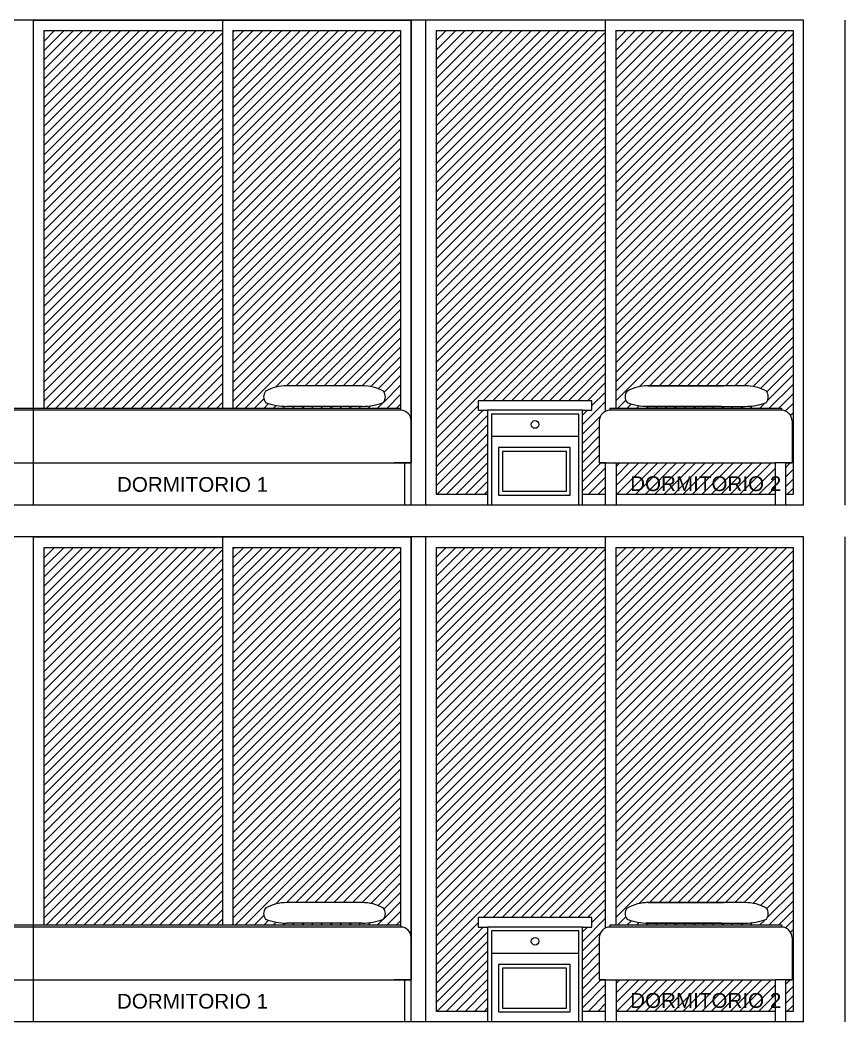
# Model space of a CAD drawing. Header units: millimetres. Extents: x 1217 to 2428, y 234 to 644.
# Drawn here: x 2234.854 to 2238.768, y 419.051 to 423.801 of the extents above; entities that cross this region are included whole.
import ezdxf

# ---------------------------------------------------------------- set-up
doc = ezdxf.new("R2010")
doc.units = ezdxf.units.MM
for name, color, linetype in [('0.1', 251, 'Continuous'), ('0.3', 6, 'Continuous'), ('MURO', 5, 'Continuous'), ('Texto', 1, 'Continuous')]:
    doc.layers.add(name, color=color, linetype=linetype)
doc.styles.get("Standard").update_dxf_attribs({"font": 'arial.ttf'})

msp = doc.modelspace()

# ---------------------------------------------------------------- hatches: boundary and pattern name
at = {"layer": '0.1', "ltscale": 3}
h = msp.add_hatch(dxfattribs=at)
h.set_pattern_fill('ANSI31', color=256, scale=0.01)
h.set_pattern_definition([(45, (0, 4.900019299688211), (-0.02245064030267288, 0.02245064030267288), [])])
h.paths.add_polyline_path([(2236.659894773511, 423.751029737415), (2235.864205149866, 423.751029737415), (2235.864205149866, 421.9610200880279), (2236.659894773511, 421.9610200875338)])
h.paths.add_polyline_path([(2236.477339491375, 422.0668931944786, -0.1255987933036934), (2236.578293150946, 422.0411274217535, -0.3408319797234484), (2236.578293151699, 421.9880435593207, -0.09102825438289922), (2236.477339488797, 421.9695107227088), (2236.119895101941, 421.9695107245715, -0.09102825182130879), (2236.018941441927, 421.9880435611834, -0.3408319797234297), (2236.01894144268, 422.0411274236162, -0.1255987959502994), (2236.119895104446, 422.0668931963412)], flags=16)
h.paths.add_polyline_path([(2235.814205149866, 423.751029737415), (2234.968515526221, 423.751029737415), (2234.968515526221, 421.961020088584), (2235.814205149866, 421.9610200880589)])
h = msp.add_hatch(dxfattribs=at)
h.set_pattern_fill('ANSI31', color=256, scale=0.01)
h.set_pattern_definition([(45, (422.4179387353875, -275.673521122045), (-0.02245064030267288, 0.02245064030267288), [])])
edge = h.paths.add_edge_path()
edge.add_line((2237.680279686146, 423.7510200875711), (2238.521260985167, 423.7510200875711))
edge.add_line((2238.521260985167, 423.7510200875711), (2238.516689599068, 421.9010200879436))
edge.add_arc((2238.466689599068, 421.9010200879434), 0.0500000000001819, 360.0000000002606, 450)
edge.add_line((2238.466689599068, 421.9510200879436), (2238.466703417567, 421.9610200874707))
edge.add_line((2238.466703417567, 421.9610200874707), (2237.680279686146, 421.961020087959))
edge.add_line((2237.680279686146, 421.961020087959), (2237.680279686146, 423.7510200875711))
edge = h.paths.add_edge_path(flags=16)
edge.add_arc((2237.768305684479, 422.0145854900488), 0.04346014252858307, 142.3584956074934, 217.6415027668287, ccw=False)
edge.add_arc((2237.834845541957, 421.8562354982743), 0.2106576962042713, 450.0000002986982, 478.6351777559512, ccw=False)
edge.add_line((2237.834845540859, 422.0668931944786), (2238.192289928887, 422.0668931963753))
edge.add_line((2238.192289928887, 422.0668931963753), (2238.293888672382, 422.0668931963412))
edge.add_arc((2238.293888667317, 421.8562355001363), 0.2106576962048622, 421.36482224402175, 449.9999986225251, ccw=False)
edge.add_arc((2238.360428524796, 422.0145854919118), 0.04346014252840516, 322.3584972324491, 397.6415043921505, ccw=False)
edge.add_arc((2238.293888667318, 422.2537388761415), 0.2842281515700908, 270.0000002986598, 290.8048014433102, ccw=False)
edge.add_line((2238.293888668799, 421.9695107245715), (2237.834845543168, 421.9695107227088))
edge.add_arc((2237.834845541957, 422.2537388742818), 0.284228151572961, 249.1951985568116, 270.0000002441164, ccw=False)
h.paths.add_polyline_path([(2237.68228959913, 421.7010200872526), (2238.436689599098, 421.7010200868134), (2238.436689599098, 421.551020087571), (2237.68228959913, 421.551020087571)])
h.paths.add_polyline_path([(2238.486689599087, 421.7010200877573), (2238.516689599115, 421.7010200877573), (2238.516689599115, 421.9010201068069), (2238.521260985167, 423.7510200875711), (2238.521260985167, 421.551020087571), (2238.486689599087, 421.551020087571)])
edge = h.paths.add_edge_path()
edge.add_line((2236.829894773511, 423.7510200875711), (2237.630279686146, 423.7510200875711))
edge.add_line((2237.630279686146, 423.7510200875711), (2237.630279686146, 421.945915118059))
edge.add_arc((2237.652289599161, 421.9010200879439), 0.04999999999972937, 476.1165316067194, 540.0000000003257)
edge.add_line((2237.602289599161, 421.9010200879436), (2237.602289599114, 421.7010200877573))
edge.add_line((2237.602289599114, 421.7010200877573), (2237.632289599142, 421.7010200877573))
edge.add_line((2237.632289599142, 421.7010200877573), (2237.632289599142, 421.551020087571))
edge.add_line((2237.632289599142, 421.551020087571), (2237.522472039078, 421.551020087571))
edge.add_line((2237.522472039078, 421.551020087571), (2237.522472039078, 421.9510200863679))
edge.add_line((2237.522472039078, 421.9510200863679), (2237.56747203912, 421.9510200863679))
edge.add_line((2237.56747203912, 421.9510200863679), (2237.56747203912, 421.9960200862934))
edge.add_line((2237.56747203912, 421.9960200862934), (2237.072472039125, 421.9960200862934))
edge.add_line((2237.072472039125, 421.9960200862934), (2237.027472039083, 421.9960200862934))
edge.add_line((2237.027472039083, 421.9960200862934), (2237.027472039083, 421.9510200863679))
edge.add_line((2237.027472039083, 421.9510200863679), (2237.072472039125, 421.9510200863679))
edge.add_line((2237.072472039125, 421.9510200863679), (2237.072472039125, 421.551020087571))
edge.add_line((2237.072472039125, 421.551020087571), (2236.829894773511, 421.551020087571))
edge.add_line((2236.829894773511, 421.551020087571), (2236.829894773511, 423.7510200875711))
h = msp.add_hatch(dxfattribs=at)
h.set_pattern_fill('ANSI31', color=256, scale=0.01)
h.set_pattern_definition([(45, (0, 2.450009649844105), (-0.02245064030267288, 0.02245064030267288), [])])
h.paths.add_polyline_path([(2236.659894773511, 421.3010200875709), (2235.864205149866, 421.3010200875709), (2235.864205149866, 419.5110104381837), (2236.659894773511, 419.5110104376897)])
h.paths.add_polyline_path([(2236.477339491375, 419.6168835446344, -0.1255987933036934), (2236.578293150946, 419.5911177719094, -0.3408319797234484), (2236.578293151699, 419.5380339094766, -0.09102825438289922), (2236.477339488797, 419.5195010728647), (2236.119895101941, 419.5195010747274, -0.09102825182130879), (2236.018941441927, 419.5380339113393, -0.3408319797234297), (2236.01894144268, 419.5911177737721, -0.1255987959502994), (2236.119895104446, 419.6168835464971)], flags=16)
h.paths.add_polyline_path([(2235.814205149866, 421.3010200875709), (2234.968515526221, 421.3010200875709), (2234.968515526221, 419.5110104387398), (2235.814205149866, 419.5110104382148)])
h = msp.add_hatch(dxfattribs=at)
h.set_pattern_fill('ANSI31', color=256, scale=0.01)
h.set_pattern_definition([(45, (422.4179387353875, -278.1235307718891), (-0.02245064030267288, 0.02245064030267288), [])])
edge = h.paths.add_edge_path()
edge.add_line((2237.680279686146, 421.301010437727), (2238.521260985167, 421.301010437727))
edge.add_line((2238.521260985167, 421.301010437727), (2238.516689599068, 419.4510104380995))
edge.add_arc((2238.466689599068, 419.4510104380993), 0.0500000000001819, 360.0000000002606, 450)
edge.add_line((2238.466689599068, 419.5010104380995), (2238.466703417567, 419.5110104376266))
edge.add_line((2238.466703417567, 419.5110104376266), (2237.680279686146, 419.5110104381149))
edge.add_line((2237.680279686146, 419.5110104381149), (2237.680279686146, 421.301010437727))
edge = h.paths.add_edge_path(flags=16)
edge.add_arc((2237.768305684479, 419.5645758402047), 0.04346014252858307, 142.3584956074934, 217.6415027668287, ccw=False)
edge.add_arc((2237.834845541957, 419.4062258484302), 0.2106576962042713, 450.0000002986982, 478.6351777559512, ccw=False)
edge.add_line((2237.834845540859, 419.6168835446344), (2238.192289928887, 419.6168835465312))
edge.add_line((2238.192289928887, 419.6168835465312), (2238.293888672382, 419.6168835464971))
edge.add_arc((2238.293888667317, 419.4062258502922), 0.2106576962048622, 421.36482224402175, 449.9999986225251, ccw=False)
edge.add_arc((2238.360428524796, 419.5645758420677), 0.04346014252840516, 322.3584972324491, 397.6415043921505, ccw=False)
edge.add_arc((2238.293888667318, 419.8037292262974), 0.2842281515700908, 270.0000002986598, 290.8048014433102, ccw=False)
edge.add_line((2238.293888668799, 419.5195010747274), (2237.834845543168, 419.5195010728647))
edge.add_arc((2237.834845541957, 419.8037292244377), 0.284228151572961, 249.1951985568116, 270.0000002441164, ccw=False)
h.paths.add_polyline_path([(2237.68228959913, 419.2510104374085), (2238.436689599098, 419.2510104369693), (2238.436689599098, 419.1010104377269), (2237.68228959913, 419.1010104377269)])
h.paths.add_polyline_path([(2238.486689599087, 419.2510104379132), (2238.516689599115, 419.2510104379132), (2238.516689599115, 419.4510104569628), (2238.521260985167, 421.301010437727), (2238.521260985167, 419.1010104377269), (2238.486689599087, 419.1010104377269)])
edge = h.paths.add_edge_path()
edge.add_line((2236.829894773511, 421.301010437727), (2237.630279686146, 421.301010437727))
edge.add_line((2237.630279686146, 421.301010437727), (2237.630279686146, 419.4959054682149))
edge.add_arc((2237.652289599161, 419.4510104380998), 0.04999999999972937, 476.1165316067194, 540.0000000003257)
edge.add_line((2237.602289599161, 419.4510104380995), (2237.602289599114, 419.2510104379132))
edge.add_line((2237.602289599114, 419.2510104379132), (2237.632289599142, 419.2510104379132))
edge.add_line((2237.632289599142, 419.2510104379132), (2237.632289599142, 419.1010104377269))
edge.add_line((2237.632289599142, 419.1010104377269), (2237.522472039078, 419.1010104377269))
edge.add_line((2237.522472039078, 419.1010104377269), (2237.522472039078, 419.5010104365238))
edge.add_line((2237.522472039078, 419.5010104365238), (2237.56747203912, 419.5010104365238))
edge.add_line((2237.56747203912, 419.5010104365238), (2237.56747203912, 419.5460104364493))
edge.add_line((2237.56747203912, 419.5460104364493), (2237.072472039125, 419.5460104364493))
edge.add_line((2237.072472039125, 419.5460104364493), (2237.027472039083, 419.5460104364493))
edge.add_line((2237.027472039083, 419.5460104364493), (2237.027472039083, 419.5010104365238))
edge.add_line((2237.027472039083, 419.5010104365238), (2237.072472039125, 419.5010104365238))
edge.add_line((2237.072472039125, 419.5010104365238), (2237.072472039125, 419.1010104377269))
edge.add_line((2237.072472039125, 419.1010104377269), (2236.829894773511, 419.1010104377269))
edge.add_line((2236.829894773511, 419.1010104377269), (2236.829894773511, 421.301010437727))

# ---------------------------------------------------------------- linework, layer by layer
at = {"layer": '0.1', "linetype": 'ByBlock'}
for p, q in [((2234.759894773498, 421.9610200887135, -3.406358667695992e-07), (2236.659908591963, 421.9610200875338, -3.406358667695992e-07)), ((2236.659904785764, 421.951020086826, -3.406358667695992e-07), (2234.759908592, 421.951020086826, -3.406358667695992e-07)), ((2237.652289599102, 421.9610200879764, -4.141551759054238e-07), (2238.466703417567, 421.9610200874707, -4.141551759054238e-07)), ((2238.466689599067, 421.951020086826, -4.141551759054238e-07), (2237.652303417603, 421.951020086826, -4.141551759054238e-07)), ((2236.709894773511, 421.9010200879436, -3.406358667695992e-07), (2236.709894773511, 421.7010200877573, -3.406358667695992e-07)), ((2237.602289599114, 421.9010200879436, -3.838913704141528e-07), (2237.602289599114, 421.7010200877573, -3.838913704141528e-07)), ((2238.516689599115, 421.9010200879436, -3.838913704141528e-07), (2238.516689599115, 421.7010200877573, -3.838913704141528e-07)), ((2234.739894773539, 421.7010200879727, -3.406358667695992e-07), (2236.709894773511, 421.701020086826, -3.406358667695992e-07)), ((2236.709894773511, 421.7010200877573, -3.406358667695992e-07), (2236.629894773495, 421.7010200877573, -3.406358667695992e-07)), ((2236.679894773483, 421.7010200877573, -3.406358667695992e-07), (2236.709894773511, 421.7010200877573, -3.406358667695992e-07)), ((2236.679894773483, 421.5010200875711, -3.406358667695992e-07), (2236.679894773483, 421.7010200877573, -3.406358667695992e-07)), ((2237.602289599114, 421.7010200877573, -3.838913704141528e-07), (2237.68228959913, 421.7010200877573, -3.838913704141528e-07)), ((2237.602289599114, 421.7010200872992, -4.141551759054238e-07), (2238.436689599099, 421.7010200868134, -4.141551759054238e-07)), ((2237.632289599142, 421.7010200877573, -3.838913704141528e-07), (2237.602289599114, 421.7010200877573, -3.838913704141528e-07)), ((2237.632289599142, 421.5010200875711, -3.838913704141528e-07), (2237.632289599142, 421.7010200877573, -3.838913704141528e-07)), ((2238.436689599098, 421.7010200877573, -3.838913704141528e-07), (2238.436689599098, 421.5010200875711, -3.838913704141528e-07)), ((2238.516689599115, 421.7010200877573, -3.838913704141528e-07), (2238.436689599098, 421.7010200877573, -3.838913704141528e-07)), ((2238.486689599087, 421.7010200877573, -3.838913704141528e-07), (2238.516689599115, 421.7010200877573, -3.838913704141528e-07)), ((2238.486689599087, 421.5010200875711, -3.838913704141528e-07), (2238.486689599087, 421.7010200877573, -3.838913704141528e-07)), ((2234.759894773498, 419.5110104388694, -2.9374732797304e-07), (2236.659908591963, 419.5110104376897, -2.9374732797304e-07)), ((2236.659904785764, 419.5010104369819, -2.9374732797304e-07), (2234.759908592, 419.5010104369819, -2.9374732797304e-07)), ((2237.652289599102, 419.5110104381323, -3.672666371088646e-07), (2238.466703417567, 419.5110104376266, -3.672666371088646e-07)), ((2238.466689599067, 419.5010104369819, -3.672666371088646e-07), (2237.652303417603, 419.5010104369819, -3.672666371088646e-07)), ((2236.709894773511, 419.4510104380995, -2.9374732797304e-07), (2236.709894773511, 419.2510104379132, -2.9374732797304e-07)), ((2237.602289599114, 419.4510104380995, -3.370028316175936e-07), (2237.602289599114, 419.2510104379132, -3.370028316175936e-07)), ((2238.516689599115, 419.4510104380995, -3.370028316175936e-07), (2238.516689599115, 419.2510104379132, -3.370028316175936e-07)), ((2234.739894773539, 419.2510104381286, -2.9374732797304e-07), (2236.709894773511, 419.2510104369819, -2.9374732797304e-07)), ((2236.709894773511, 419.2510104379132, -2.9374732797304e-07), (2236.629894773495, 419.2510104379132, -2.9374732797304e-07)), ((2236.679894773483, 419.2510104379132, -2.9374732797304e-07), (2236.709894773511, 419.2510104379132, -2.9374732797304e-07)), ((2236.679894773483, 419.051010437727, -2.9374732797304e-07), (2236.679894773483, 419.2510104379132, -2.9374732797304e-07)), ((2237.602289599114, 419.2510104379132, -3.370028316175936e-07), (2237.68228959913, 419.2510104379132, -3.370028316175936e-07)), ((2237.602289599114, 419.2510104374551, -3.672666371088646e-07), (2238.436689599099, 419.2510104369693, -3.672666371088646e-07)), ((2237.632289599142, 419.2510104379132, -3.370028316175936e-07), (2237.602289599114, 419.2510104379132, -3.370028316175936e-07)), ((2237.632289599142, 419.051010437727, -3.370028316175936e-07), (2237.632289599142, 419.2510104379132, -3.370028316175936e-07)), ((2238.436689599098, 419.2510104379132, -3.370028316175936e-07), (2238.436689599098, 419.051010437727, -3.370028316175936e-07)), ((2238.516689599115, 419.2510104379132, -3.370028316175936e-07), (2238.436689599098, 419.2510104379132, -3.370028316175936e-07)), ((2238.486689599087, 419.2510104379132, -3.370028316175936e-07), (2238.516689599115, 419.2510104379132, -3.370028316175936e-07)), ((2238.486689599087, 419.051010437727, -3.370028316175936e-07), (2238.486689599087, 419.2510104379132, -3.370028316175936e-07))]:
    msp.add_line(p, q, dxfattribs=at)
at = {"layer": '0.1'}
for p, q in [((2237.68228959913, 421.7010200877573, -3.838913704141528e-07), (2237.68228959913, 421.5010200875711, -3.838913704141528e-07)), ((2237.68228959913, 419.2510104379132, -3.370028316175936e-07), (2237.68228959913, 419.051010437727, -3.370028316175936e-07))]:
    msp.add_line(p, q, dxfattribs=at)
at = {"layer": '0.1', "ltscale": 3}
for points, elevation in [([(2234.918515526221, 421.961020088615), (2234.918515526221, 423.801029737415), (2236.709894773511, 423.801029737415), (2236.709894773511, 421.9010200879436)], -3.491415830279206e-07), ([(2234.918515526221, 421.961020088615), (2234.918515526221, 423.801029737415)], -3.491415830279206e-07), ([(2235.814205149866, 423.801029737415), (2235.814205149866, 421.9610200880589)], -3.491415830279206e-07), ([(2237.630279686146, 423.801020087571), (2237.630279686146, 421.945915118059)], -4.141551759054238e-07), ([(2234.968515526221, 421.961020088584), (2234.968515526221, 423.751029737415), (2235.814205149866, 423.751029737415)], -3.491415830279206e-07), ([(2235.864205149866, 423.751029737415), (2236.659894773511, 423.751029737415), (2236.659894773511, 421.9510200879436)], -3.491415830279206e-07), ([(2235.864205149866, 423.751029737415), (2235.864205149866, 421.961029737803)], -3.491415830279206e-07), ([(2237.072472039125, 421.551020087571), (2236.829894773511, 421.551020087571), (2236.829894773511, 423.7510200875711), (2237.630279686146, 423.7510200875711)], -4.141551759054238e-07), ([(2237.680279686146, 423.7510200875711), (2238.521260985167, 423.7510200875711), (2238.521260985167, 421.551020087571), (2238.486689599087, 421.551020087571)], -4.141551759054238e-07), ([(2237.680279686146, 423.7510200875711), (2237.680279686146, 421.961020087959)], -4.141551759054238e-07), ([(2237.632289599142, 421.551020087571), (2237.522472039078, 421.551020087571)], -4.141551759054238e-07), ([(2238.436689599098, 421.551020087571), (2237.68228959913, 421.551020087571)], -4.141551759054238e-07), ([(2234.918515526221, 419.5110104387709), (2234.918515526221, 421.3510200875709), (2236.709894773511, 421.3510200875709), (2236.709894773511, 419.4510104380995)], -3.022530442313614e-07), ([(2234.918515526221, 419.5110104387709), (2234.918515526221, 421.3510200875709)], -3.022530442313614e-07), ([(2235.814205149866, 421.3510200875709), (2235.814205149866, 419.5110104382148)], -3.022530442313614e-07), ([(2237.630279686146, 421.3510104377269), (2237.630279686146, 419.4959054682149)], -3.672666371088646e-07), ([(2234.968515526221, 419.5110104387398), (2234.968515526221, 421.3010200875709), (2235.814205149866, 421.3010200875709)], -3.022530442313614e-07), ([(2235.864205149866, 421.3010200875709), (2236.659894773511, 421.3010200875709), (2236.659894773511, 419.5010104380995)], -3.022530442313614e-07), ([(2235.864205149866, 421.3010200875709), (2235.864205149866, 419.5110200879589)], -3.022530442313614e-07), ([(2237.072472039125, 419.1010104377269), (2236.829894773511, 419.1010104377269), (2236.829894773511, 421.301010437727), (2237.630279686146, 421.301010437727)], -3.672666371088646e-07), ([(2237.680279686146, 421.301010437727), (2238.521260985167, 421.301010437727), (2238.521260985167, 419.1010104377269), (2238.486689599087, 419.1010104377269)], -3.672666371088646e-07), ([(2237.680279686146, 421.301010437727), (2237.680279686146, 419.5110104381149)], -3.672666371088646e-07), ([(2237.632289599142, 419.1010104377269), (2237.522472039078, 419.1010104377269)], -3.672666371088646e-07), ([(2238.436689599098, 419.1010104377269), (2237.68228959913, 419.1010104377269)], -3.672666371088646e-07)]:
    msp.add_lwpolyline(points, dxfattribs=dict(at, elevation=elevation))
at = {"layer": '0.1'}
for points, elevation in [([(2236.477339490278, 422.0668931945127), (2236.119895103348, 422.0668931963753)], -3.406358667695992e-07), ([(2238.293920525614, 422.0668931939323), (2237.82509119052, 422.0668931963753)], -4.141551759054238e-07), ([(2237.834845541957, 422.0668931945127), (2238.192289928887, 422.0668931963753)], -3.838913704141528e-07), ([(2236.477339490278, 421.969510722616), (2236.119895103348, 421.9695107244786)], -3.406358667695992e-07), ([(2238.18253557745, 421.969510722616), (2237.82509119052, 421.9695107244786)], -4.141551759054238e-07), ([(2237.834845541957, 421.969510722616), (2238.293904420875, 421.9695107250081)], -3.838913704141528e-07), ([(2236.477339490278, 419.6168835446686), (2236.119895103348, 419.6168835465312)], -2.9374732797304e-07), ([(2238.293920525614, 419.6168835440882), (2237.82509119052, 419.6168835465312)], -3.672666371088646e-07), ([(2237.834845541957, 419.6168835446686), (2238.192289928887, 419.6168835465312)], -3.370028316175936e-07), ([(2236.477339490278, 419.5195010727718), (2236.119895103348, 419.5195010746345)], -2.9374732797304e-07), ([(2238.18253557745, 419.5195010727718), (2237.82509119052, 419.5195010746345)], -3.672666371088646e-07), ([(2237.834845541957, 419.5195010727718), (2238.293904420875, 419.519501075164)], -3.370028316175936e-07)]:
    msp.add_lwpolyline(points, dxfattribs=dict(at, elevation=elevation))
at = {"layer": '0.1', "linetype": 'ByBlock'}
for points, elevation in [([(2237.522472039078, 421.9510200863679), (2237.56747203912, 421.9510200863679), (2237.56747203912, 421.9960200862934), (2237.072472039125, 421.9960200862934), (2237.027472039083, 421.9960200862934), (2237.027472039083, 421.9510200863679), (2237.072472039125, 421.9510200863679)], -4.149429116496305e-07), ([(2236.659908591963, 421.9610200875338), (2236.659894773465, 421.9510200877573)], -3.406358667695992e-07), ([(2237.522472039078, 421.5010200871129), (2237.522472039078, 421.9510200863679), (2237.072472039125, 421.9510200863679), (2237.072472039125, 421.5010200871129)], -4.149429116496305e-07), ([(2237.652289599102, 421.9610200875338), (2237.652303417601, 421.9510200877573)], -3.838913704141528e-07), ([(2238.466703417567, 421.9610200875338), (2238.466689599068, 421.9510200877573)], -3.838913704141528e-07), ([(2237.504472039155, 421.5010200871129), (2237.504472039155, 421.9330200871427), (2237.090472039165, 421.9330200871427), (2237.090472039165, 421.5010200871129)], -4.149429116496305e-07), ([(2237.504472039155, 421.8261150700946), (2237.090472039165, 421.8261150700946)], -4.10842754408497e-07), ([(2237.522472039078, 419.5010104365238), (2237.56747203912, 419.5010104365238), (2237.56747203912, 419.5460104364493), (2237.072472039125, 419.5460104364493), (2237.027472039083, 419.5460104364493), (2237.027472039083, 419.5010104365238), (2237.072472039125, 419.5010104365238)], -3.680543728530713e-07), ([(2236.659908591963, 419.5110104376897), (2236.659894773465, 419.5010104379132)], -2.9374732797304e-07), ([(2237.522472039078, 419.0510104372688), (2237.522472039078, 419.5010104365238), (2237.072472039125, 419.5010104365238), (2237.072472039125, 419.0510104372688)], -3.680543728530713e-07), ([(2237.504472039155, 419.0510104372688), (2237.504472039155, 419.4830104372986), (2237.090472039165, 419.4830104372986), (2237.090472039165, 419.0510104372688)], -3.680543728530713e-07), ([(2237.652289599102, 419.5110104376897), (2237.652303417601, 419.5010104379132)], -3.370028316175936e-07), ([(2238.466703417567, 419.5110104376897), (2238.466689599068, 419.5010104379132)], -3.370028316175936e-07), ([(2237.504472039155, 419.3761054202505), (2237.090472039165, 419.3761054202505)], -3.639542156119378e-07)]:
    msp.add_lwpolyline(points, dxfattribs=dict(at, elevation=elevation))
for points, elevation in [([(2237.463870219867, 421.7737925613274), (2237.124627667227, 421.7737925613274), (2237.124627667227, 421.5490268601079), (2237.463870219867, 421.5490268601079)], -4.10842754408497e-07), ([(2237.445870219827, 421.7557925621022), (2237.142627667267, 421.7557925621022), (2237.142627667267, 421.5670268593331), (2237.445870219827, 421.5670268593331)], -4.10842754408497e-07), ([(2237.463870219867, 419.3237829114832), (2237.124627667227, 419.3237829114832), (2237.124627667227, 419.0990172102638), (2237.463870219867, 419.0990172102638)], -3.639542156119378e-07), ([(2237.445870219827, 419.3057829122581), (2237.142627667267, 419.3057829122581), (2237.142627667267, 419.1170172094889), (2237.445870219827, 419.1170172094889)], -3.639542156119378e-07)]:
    msp.add_lwpolyline(points, close=True, dxfattribs=dict(at, elevation=elevation))
for centre in [(2237.297472039102, 421.8835851365675, -4.10842754408497e-07), (2237.297472039102, 419.4335754867234, -3.639542156119378e-07)]:
    msp.add_circle(centre, 0.01818143930180339, dxfattribs=at)
at = {"layer": '0.1'}
for centre, radius, start, end in [((2236.05335524587, 422.0145854919117, -3.406358667695992e-07), 0.0434601425285245, 142.3584965435529, 217.6415034564471), ((2236.119895103348, 421.8562355001357, -3.406358667695992e-07), 0.2106576962055347, 90, 118.6351779363079), ((2237.768305684478, 422.0145854900491, -3.838913704141528e-07), 0.0434601425285245, 142.3584965435525, 217.6415034564475), ((2237.834845541957, 421.856235498273, -3.838913704141528e-07), 0.2106576962055347, 90, 118.6351779363075), ((2238.293888667318, 421.8562355001357, -3.536275649228818e-07), 0.2106576962055347, 61.36482206369245, 90), ((2238.360428524796, 422.0145854919117, -3.536275649228818e-07), 0.0434601425285245, 322.3584965435525, 37.64150345644747), ((2236.119895103348, 422.2537388761427, -3.406358667695992e-07), 0.284228151571254, 249.1951986211454, 270), ((2237.834845541957, 422.2537388742801, -3.838913704141528e-07), 0.284228151571254, 249.1951986211194, 270), ((2238.293888667318, 422.2537388761427, -3.536275649228818e-07), 0.284228151571254, 270, 290.8048013788804), ((2236.05335524587, 419.5645758420676, -2.9374732797304e-07), 0.0434601425285245, 142.3584965435529, 217.6415034564471), ((2236.119895103348, 419.4062258502915, -2.9374732797304e-07), 0.2106576962055347, 90, 118.6351779363079), ((2237.768305684478, 419.564575840205, -3.370028316175936e-07), 0.0434601425285245, 142.3584965435525, 217.6415034564475), ((2237.834845541957, 419.4062258484289, -3.370028316175936e-07), 0.2106576962055347, 90, 118.6351779363075), ((2238.293888667318, 419.4062258502915, -3.067390261263226e-07), 0.2106576962055347, 61.36482206369245, 90), ((2238.360428524796, 419.5645758420676, -3.067390261263226e-07), 0.0434601425285245, 322.3584965435525, 37.64150345644747), ((2236.119895103348, 419.8037292262986, -2.9374732797304e-07), 0.284228151571254, 249.1951986211454, 270), ((2237.834845541957, 419.803729224436, -3.370028316175936e-07), 0.284228151571254, 249.1951986211194, 270), ((2238.293888667318, 419.8037292262986, -3.067390261263226e-07), 0.284228151571254, 270, 290.8048013788804)]:
    msp.add_arc(centre, radius, start, end, dxfattribs=at)
at = {"layer": '0.1', "linetype": 'ByBlock'}
for centre, radius, start, end in [((2236.477339490278, 421.856235498273, -3.406358667695992e-07), 0.2106576962055347, 61.36482206369213, 90), ((2236.543879347756, 422.0145854900491, -3.406358667695992e-07), 0.0434601425285245, 322.3584965435509, 37.64150345644708), ((2236.477339490278, 422.2537388742801, -3.406358667695992e-07), 0.284228151571254, 270, 290.8048013788546), ((2236.659894773465, 421.9010200879436, -3.406358667695992e-07), 0.05, 0, 90), ((2237.652289599161, 421.9010200879436, -3.838913704141528e-07), 0.05, 90, 180), ((2238.466689599068, 421.9010200879436, -3.838913704141528e-07), 0.05, 0, 90), ((2236.477339490278, 419.4062258484289, -2.9374732797304e-07), 0.2106576962055347, 61.36482206369213, 90), ((2236.543879347756, 419.564575840205, -2.9374732797304e-07), 0.0434601425285245, 322.3584965435509, 37.64150345644708), ((2236.477339490278, 419.803729224436, -2.9374732797304e-07), 0.284228151571254, 270, 290.8048013788546), ((2236.659894773465, 419.4510104380995, -2.9374732797304e-07), 0.05, 0, 90), ((2237.652289599161, 419.4510104380995, -3.370028316175936e-07), 0.05, 90, 180), ((2238.466689599068, 419.4510104380995, -3.370028316175936e-07), 0.05, 0, 90)]:
    msp.add_arc(centre, radius, start, end, dxfattribs=at)
at = {"layer": '0.3', "ltscale": 3}
for points, elevation in [([(2236.709894773511, 421.5010200875711), (2236.709894773511, 423.8010202886385)], -3.406358667695992e-07), ([(2236.779894773511, 421.5010200875711), (2236.779894773511, 423.8010202886385)], -3.404636433503374e-07), ([(2236.709894773511, 419.051010437727), (2236.709894773511, 421.3510106387944)], -2.937473279730399e-07), ([(2236.779894773511, 419.051010437727), (2236.779894773511, 421.3510106387944)], -2.935751045537782e-07)]:
    msp.add_lwpolyline(points, dxfattribs=dict(at, elevation=elevation))
at = {"layer": 'MURO', "ltscale": 3}
for points, elevation in [([(2238.571088173407, 423.8010297374149), (2232.715047906249, 423.801029737415)], -3.790792325572043e-07), ([(2234.918528561855, 421.5010200875711), (2234.918528561854, 423.8010202886385)], -3.868501177646673e-07), ([(2238.571088173407, 421.5010200875711), (2238.571088173407, 423.8010202886385)], -3.894727559992746e-07), ([(2238.571088173407, 421.5010200875711), (2238.571088173407, 423.8010202886385)], -3.894727559992746e-07), ([(2238.767707484947, 423.8009949578552), (2238.767707484947, 421.5009949578552)], -1.279260849837462e-07), ([(2238.571088173407, 421.5010200875711), (2232.91504790625, 421.5010200875711)], -3.868501177646673e-07), ([(2238.571088173407, 421.3510200875708), (2232.715047906249, 421.3510200875709)], -3.321906937606451e-07), ([(2234.918528561855, 419.051010437727), (2234.918528561854, 421.3510106387944)], -3.399615789681081e-07), ([(2238.571088173407, 419.051010437727), (2238.571088173407, 421.3510106387944)], -3.425842172027154e-07), ([(2238.571088173407, 419.051010437727), (2238.571088173407, 421.3510106387944)], -3.425842172027154e-07), ([(2238.767707484947, 421.3509979734025), (2238.767707484947, 419.0509979734025)], -1.279260849837462e-07), ([(2238.571088173407, 419.051010437727), (2232.91504790625, 419.051010437727)], -3.399615789681081e-07)]:
    msp.add_lwpolyline(points, dxfattribs=dict(at, elevation=elevation))

# ---------------------------------------------------------------- texts
at = {"layer": 'Texto', "char_height": 0.07, "attachment_point": 5}
for s, insert, width in [('DORMITORIO 1', (2235.672543493386, 421.5988528911282, -2.596426541622511e-07), 1.057852449011635), ('DORMITORIO 2', (2238.107128773387, 421.6024364192369, -5.088229794200808e-07), 1.022383926178792), ('DORMITORIO 1', (2235.672543493386, 419.1488432412841, -2.127541153656919e-07), 1.057852449011635), ('DORMITORIO 2', (2238.107128773387, 419.1524267693928, -4.619344406235217e-07), 1.022383926178792)]:
    msp.add_mtext(s, dxfattribs=dict(at, insert=insert, width=width))

doc.saveas('drawing.dxf')
